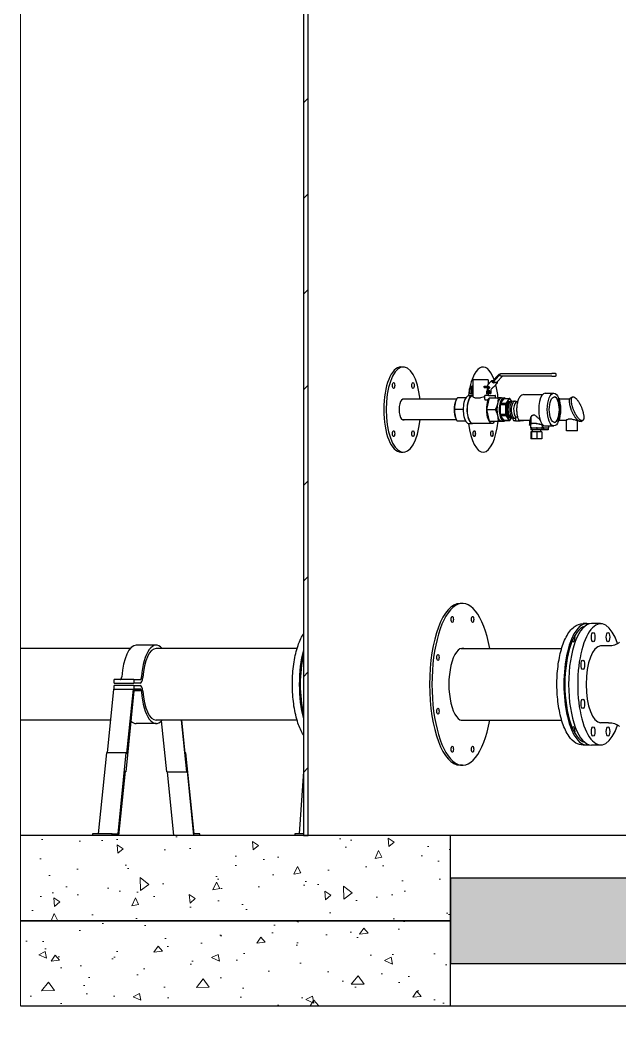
# Model space of a CAD drawing. Header units: millimetres. Extents: x 0 to 157650, y 0 to 89100.
# Drawn here: x 97461 to 101679, y 8007 to 15171 of the extents above; entities that cross this region are included whole.
import ezdxf

# ---------------------------------------------------------------- set-up
doc = ezdxf.new("R2010")
doc.units = ezdxf.units.MM
doc.header["$LTSCALE"] = 150
for name, color, linetype, lineweight in [('Hatch', 7, 'Continuous', 18), ('Visible', 7, 'Continuous', 25), ('Visible Narrow', 7, 'Continuous', 18)]:
    doc.layers.add(name, color=color, linetype=linetype, lineweight=lineweight)
pattern_1 = [(95, (0, 0), (445.3736, 373.7128), [60.562, -666.1805]), (40, (0, 0), (-508.7133, 350.264), [48.4495, -532.9444]), (145.45144, (37.1, 31.14), (-63.3398, 723.977), [51.4697, -566.1663]), (91.1842, (-114.2, 114.2), (703.885, 514.8677), [90.843, -999.271]), (141.6356, (-55.5, 157.1), (-22.529, 1089.881), [77.2045, -849.25]), (36.1842, (-114.2, 114.2), (-22.529, 1089.881), [72.674, -799.4166]), (66, (-28.55, 142.75), (570.712, 110.9352), [60.562, -666.1805]), (11, (-28.55, 142.75), (-275.1193, 552.977), [48.4495, -532.9444]), (116.45144, (19, 152), (295.5927, 663.9122), [51.4697, -566.1663]), (82.5, (0, 0), (-183.13357, 197.0197), [0, -526.4845, 0, -541.0193, 0, -534.9631]), (52.5, (0, 0), (-74.9941, 375.41044), [0, -308.4618, 0, -514.3721, 0, -203.8916]), (12.5, (-127.33, -127.33), (317.68184, 291.92495), [0, -201.8729, 0, -629.8434, 0, -835.7537]), (2.5, (-184.43, -184.43), (275.831, 390.1474), [0, -262.4347, 0, -418.2806, 0, -593.5063])]

msp = doc.modelspace()

# ---------------------------------------------------------------- hatches: boundary and pattern name
at = {"layer": 'Hatch'}
h = msp.add_hatch(dxfattribs=at)
h.set_pattern_fill('ANSI31', color=256, scale=3810, style=0)
h.set_pattern_definition([(45, (0, 0), (-336.7596, 336.7596), [])])
h.paths.add_polyline_path([(99486.5, 9430), (99486.5, 21130), (99486.5, 21430), (99486.5, 22335.9), (99453.1, 22335.9), (99453.1, 9430)])
h = msp.add_hatch(dxfattribs=at)
h.set_pattern_fill('AR-CONC', color=256, scale=80.749152, angle=45, style=0)
h.set_pattern_definition(pattern_1)
h.paths.add_polyline_path([(97461, 8830), (97461, 9430), (99453.1, 9430), (99486.5, 9430), (100487.7, 9430), (100487.7, 9130), (100487.7, 8830)])
h = msp.add_hatch(dxfattribs=at)
h.set_pattern_fill('AR-CONC', color=256, scale=80.749152, angle=45, style=0)
h.set_pattern_definition(pattern_1)
h.paths.add_polyline_path([(115730.4, 9130), (115730.4, 9280), (115430.4, 9280), (115430.4, 5830), (110030.4, 5830), (110030.4, 9280), (109730.4, 9280), (109730.4, 9130), (100487.7, 9130), (100487.7, 8830), (100487.7, 8530), (109730.4, 8530), (109730.4, 5530), (115730.4, 5530), (115730.4, 8530), (124973, 8530), (124973, 8830), (124973, 9130)])
h = msp.add_hatch(dxfattribs=at)
h.set_pattern_fill('AR-CONC', color=256, scale=80.749152, angle=135.00021, style=0)
h.set_pattern_definition([(185.0002, (0, 0), (-373.7144, 445.3722), [60.562, -666.1805]), (130.0002, (0, 0), (-350.2622, -508.7146), [48.4495, -532.9444]), (235.45165, (-31.14, 37.1), (-723.9767, -63.3424), [51.4697, -566.1663]), (181.1844, (-114.2, -114.2), (-514.8703, 703.883), [90.843, -999.271]), (231.6358, (-157.1, -55.5), (-1089.8807, -22.533), [77.2045, -849.25]), (126.1844, (-114.2, -114.2), (-1089.881, -22.533), [72.674, -799.4166]), (156.0002, (-142.75, -28.55), (-110.9373, 570.7116), [60.562, -666.1805]), (101.0002, (-142.75, -28.55), (-552.976, -275.1213), [48.4495, -532.9444]), (206.45166, (-152, 19), (-663.9133, 295.5903), [51.4697, -566.1663]), (172.5002, (0, 0), (-197.01904, -183.1343), [0, -526.4845, 0, -541.0193, 0, -534.9631]), (142.5002, (0, 0), (-375.4102, -74.9955), [0, -308.4618, 0, -514.3721, 0, -203.8916]), (102.5002, (127.33, -127.33), (-291.9261, 317.68076), [0, -201.8729, 0, -629.8434, 0, -835.7537]), (92.5002, (184.43, -184.43), (-390.1485, 275.8296), [0, -262.4347, 0, -418.2806, 0, -593.5063])])
h.paths.add_polyline_path([(97461, 8230), (97461, 8830), (100487.7, 8830), (100487.7, 8530), (100487.7, 8230)])

# ---------------------------------------------------------------- linework, layer by layer
at = {"layer": 'Visible', "color": 9, "true_color": 0xc0c0c0}
for p, q in [((99453.1, 22335.9), (99453.1, 9430)), ((99486.5, 9430), (99486.5, 22335.9)), ((100140, 12730), (100156.4, 12730)), ((100840.8, 12683.2), (101201.7, 12683.2)), ((101228.4, 12683.2), (101201.7, 12683.2)), ((100753.2, 12640), (100645.2, 12640)), ((100645.2, 12640), (100645.2, 12523.5)), ((100749.2, 12601.5), (100778.3, 12633.3)), ((100753.2, 12640), (100753.2, 12605.8)), ((100787.1, 12633.4), (100778.7, 12633.4)), ((100787.6, 12621.7), (100779.8, 12630.2)), ((100783.2, 12629.2), (100823.7, 12673.4)), ((100783.2, 12629.2), (100789, 12622.8)), ((100789, 12622.8), (100829.5, 12667.1)), ((100789, 12622.8), (100815.7, 12622.8)), ((100791.5, 12586.9), (100820.6, 12618.7)), ((100820.2, 12618.6), (100792.3, 12618.6)), ((100815.7, 12622.8), (100854.5, 12665.2)), ((100819.1, 12621.7), (100817, 12624.1)), ((100835.4, 12678.7), (100839, 12678.7)), ((100835.4, 12669.7), (100839, 12669.7)), ((100839, 12669.7), (100839, 12678.7)), ((101201.7, 12665.2), (100840.8, 12665.2)), ((101201.7, 12665.2), (101228.4, 12665.2)), ((101232.9, 12669.7), (101232.9, 12678.7)), ((100623, 12540.7), (100623, 12576.7)), ((100631.3, 12540.7), (100623, 12540.7)), ((100631.3, 12576.7), (100631.3, 12540.7)), ((100631.3, 12540.7), (100641, 12540.7)), ((100645.2, 12594.7), (100639.5, 12594.7)), ((100639.5, 12585.7), (100639.5, 12594.7)), ((100645.2, 12585.7), (100639.5, 12585.7)), ((100641, 12540.7), (100641, 12576.7)), ((100725, 12585.7), (100725, 12594.7)), ((100725, 12594.7), (100748.3, 12594.7)), ((100725, 12585.7), (100748.3, 12585.7)), ((100744.4, 12558.7), (100742.5, 12558.7)), ((100742.5, 12558.7), (100742.5, 12540.4)), ((100742.5, 12540.4), (100760, 12544.7)), ((100744.4, 12562.7), (100744.4, 12543.9)), ((100749.9, 12543.9), (100744.4, 12543.9)), ((100748.3, 12585.7), (100757.6, 12585.7)), ((100749.9, 12562.7), (100749.9, 12543.9)), ((100749.9, 12543.9), (100755.4, 12543.9)), ((100760.1, 12588.4), (100750, 12577.5)), ((100750.7, 12598.4), (100758.5, 12589.9)), ((100752.2, 12540.4), (100769.7, 12544.7)), ((100753.2, 12585.7), (100753.2, 12581)), ((100753.2, 12540.6), (100753.2, 12529)), ((100766.3, 12586.7), (100753.9, 12573.3)), ((100755.4, 12562.7), (100755.4, 12543.9)), ((100766.3, 12562.7), (100755.4, 12562.7)), ((100760, 12558.7), (100755.4, 12558.7)), ((100760, 12558.7), (100769.7, 12558.7)), ((100760, 12544.7), (100760, 12558.7)), ((100760, 12544.7), (100769.7, 12544.7)), ((100760.8, 12562.7), (100760.8, 12558.7)), ((100766.3, 12586.7), (100763.2, 12586.7)), ((100766.3, 12558.7), (100766.3, 12562.7)), ((100766.6, 12543.9), (100771.8, 12543.9)), ((100769.7, 12544.7), (100769.7, 12558.7)), ((100771.8, 12562.7), (100771.8, 12543.9)), ((100788.1, 12586.7), (100775.8, 12573.3)), ((100791.1, 12586.7), (100788.1, 12586.7)), ((101156, 12545.4), (101216.3, 12545.4)), ((100532.1, 12502.5), (100151.4, 12502.5)), ((100524.1, 12483), (100524.4, 12483.8)), ((100596.2, 12512.5), (100537.2, 12512.5)), ((100618.3, 12529), (100644.4, 12529)), ((100644.4, 12526), (100645.2, 12526)), ((100757.1, 12529), (100731.2, 12529)), ((100731.2, 12502.9), (100731.2, 12529)), ((100760.9, 12512.5), (100741.6, 12430)), ((100757.1, 12529), (100803.2, 12529)), ((100760.9, 12512.5), (100822.7, 12512.5)), ((100804.4, 12529), (100803.2, 12529)), ((100804.4, 12512.5), (100804.4, 12529)), ((100863.4, 12507.1), (100839.1, 12472.4)), ((100877.5, 12472.4), (100839.1, 12472.4)), ((100848.7, 12512.5), (100865.2, 12512.5)), ((100863.4, 12507.1), (100901.8, 12507.1)), ((100865.2, 12507.3), (100903.6, 12507.3)), ((100901.8, 12507.1), (100877.5, 12472.4)), ((100903.6, 12487), (100913, 12487)), ((100920.4, 12485.8), (100905.4, 12507.1)), ((100914.6, 12484), (100918.8, 12484)), ((100929.7, 12490.4), (100941, 12490.4)), ((100957, 12484.8), (100945, 12489.6)), ((100955.2, 12484.8), (100961, 12484.8)), ((101004.5, 12535.1), (101137.9, 12536.3)), ((101258.4, 12505.8), (101328.7, 12505.8)), ((101335.2, 12513.4), (101348.2, 12518.9)), ((100578.2, 12430), (100517.9, 12430)), ((100741.6, 12430), (100760.9, 12347.5)), ((100741.6, 12430), (100803.5, 12430)), ((100837.3, 12464.8), (100875.7, 12464.8)), ((100837.3, 12464.8), (100837.3, 12395.3)), ((100875.7, 12395.3), (100837.3, 12395.3)), ((100875.7, 12464.8), (100875.7, 12395.3)), ((100532.1, 12357.6), (100151.4, 12357.6)), ((100524.1, 12377), (100524.4, 12376.2)), ((100596.2, 12347.5), (100537.2, 12347.5)), ((100618.3, 12331), (100644.4, 12331)), ((100644.4, 12334), (100780.2, 12334)), ((100760.9, 12347.5), (100822.7, 12347.5)), ((100839.1, 12387.6), (100877.5, 12387.6)), ((100839.1, 12387.6), (100863.4, 12352.9)), ((100848.7, 12347.5), (100865.2, 12347.5)), ((100901.8, 12352.9), (100863.4, 12352.9)), ((100865.2, 12352.8), (100903.6, 12352.8)), ((100877.5, 12387.6), (100901.8, 12352.9)), ((100903.6, 12373), (100913, 12373)), ((100905.4, 12352.9), (100920.4, 12374.2)), ((100914.6, 12376), (100918.8, 12376)), ((100928.2, 12369.8), (100928.2, 12361.6)), ((100928.2, 12369.8), (100939.5, 12369.8)), ((100946.6, 12351.1), (100937.8, 12351.1)), ((100946.6, 12373.8), (100946.6, 12351.1)), ((100946.6, 12351.1), (100979.9, 12351.1)), ((100968.3, 12355), (100974.9, 12355)), ((100979.9, 12355), (100979.9, 12351.1)), ((100994.7, 12351.1), (100979.9, 12351.1)), ((100994.7, 12355), (100994.7, 12351.1)), ((101003.2, 12351.1), (100994.7, 12351.1)), ((101003.2, 12355), (101003.2, 12351.1)), ((101044.2, 12355), (101044.2, 12321.5)), ((101052.2, 12326.6), (101052.2, 12302.5)), ((101055.3, 12374.6), (101055.3, 12331.4)), ((101258.4, 12354.3), (101305.3, 12354.3)), ((101305.3, 12281.5), (101305.3, 12355.6)), ((101379.2, 12354.3), (101384.5, 12354.3)), ((101381.8, 12281.5), (101381.8, 12354.3)), ((101405, 12346.7), (101418, 12352.2)), ((101052.2, 12302.5), (101058.8, 12302.5)), ((101054.6, 12302.5), (101054.6, 12287.5)), ((101059.1, 12287.5), (101054.6, 12287.5)), ((101059.1, 12272.5), (101054.6, 12272.5)), ((101054.6, 12272.5), (101054.6, 12224.5)), ((101059.1, 12302.5), (101058.8, 12302.5)), ((101061.1, 12302.5), (101059.1, 12302.5)), ((101059.1, 12302.5), (101059.1, 12287.5)), ((101097.1, 12287.5), (101059.1, 12287.5)), ((101097.1, 12272.5), (101059.1, 12272.5)), ((101059.1, 12272.5), (101059.1, 12224.5)), ((101061.1, 12302.5), (101095.1, 12302.5)), ((101062.7, 12287.5), (101062.7, 12272.5)), ((101097.1, 12302.5), (101095.1, 12302.5)), ((101098.9, 12302.5), (101097.1, 12302.5)), ((101097.1, 12302.5), (101097.1, 12287.5)), ((101130.7, 12287.5), (101097.1, 12287.5)), ((101130.7, 12272.5), (101097.1, 12272.5)), ((101097.1, 12272.5), (101097.1, 12224.5)), ((101098.9, 12302.5), (101128.9, 12302.5)), ((101122.7, 12287.5), (101122.7, 12272.5)), ((101130.7, 12302.5), (101128.9, 12302.5)), ((101130.7, 12302.5), (101130.7, 12287.5)), ((101130.7, 12302.5), (101133.2, 12302.5)), ((101143.2, 12287.5), (101130.7, 12287.5)), ((101130.7, 12272.5), (101130.7, 12224.5)), ((101133.2, 12320.3), (101133.2, 12302.5)), ((101133.2, 12314.5), (101150.3, 12314.5)), ((101133.2, 12302.5), (101141.2, 12302.5)), ((101143.2, 12302.5), (101141.2, 12302.5)), ((101145, 12302.5), (101143.2, 12302.5)), ((101143.2, 12302.5), (101143.2, 12287.5)), ((101176.8, 12287.5), (101143.2, 12287.5)), ((101145, 12302.5), (101175, 12302.5)), ((101150.3, 12315.5), (101150.3, 12314.5)), ((101156, 12314.6), (101216.3, 12314.6)), ((101176.8, 12302.5), (101175, 12302.5)), ((101176.8, 12302.5), (101176.8, 12287.5)), ((101176.8, 12302.5), (101179.3, 12302.5)), ((101179.3, 12314.6), (101179.3, 12302.5)), ((101381.8, 12281.5), (101305.3, 12281.5)), ((101059.1, 12224.5), (101054.6, 12224.5)), ((101097.1, 12224.5), (101059.1, 12224.5)), ((101130.7, 12224.5), (101097.1, 12224.5)), ((100140, 12130), (100156.4, 12130)), ((100572.8, 11065), (100556.1, 11065)), ((101447.9, 10922.5), (101421.6, 10922.5)), ((101545.2, 10922.5), (101481.3, 10922.5)), ((98234.7, 10747.5), (97461, 10747.5)), ((98416.1, 10771.5), (98277.2, 10771.5)), ((99408.8, 10747.5), (98416.1, 10747.5)), ((100564.4, 10747.5), (101271, 10747.5)), ((101600.8, 10765), (101545.2, 10765)), ((98117.6, 10462), (98072.2, 10012.7)), ((98117.6, 10462), (98256.5, 10462)), ((98259.6, 10528), (98120.7, 10528)), ((98120.7, 10504), (98120.7, 10528)), ((98120.7, 10504), (98259.6, 10504)), ((98120.7, 10462), (98120.7, 10486)), ((98259.6, 10486), (98120.7, 10486)), ((98210.8, 10009.6), (98256.5, 10462)), ((98256.5, 10462), (98301.8, 10462)), ((98259.6, 10528), (98259.6, 10504)), ((98259.6, 10528), (98304.8, 10528)), ((98304.8, 10504), (98259.6, 10504)), ((98259.6, 10486), (98259.6, 10462)), ((98259.6, 10486), (98304.8, 10486)), ((98304.8, 10462), (98259.6, 10462)), ((98301.8, 10462), (98301.8, 10450)), ((98260, 10450), (98202.3, 9879.4)), ((98301.8, 10450), (98260, 10450)), ((98095.4, 10242.6), (97461, 10242.6)), ((98416.1, 10218.6), (98277.2, 10218.6)), ((99408.8, 10242.6), (98416.1, 10242.6)), ((98491, 9879.4), (98454.7, 10238.2)), ((98593.2, 10242.6), (98629.9, 9879.4)), ((98621.4, 10009.6), (98597.9, 10242.6)), ((100564.4, 10242.6), (101271, 10242.6)), ((101600.8, 10225), (101545.2, 10225)), ((101447.9, 10067.5), (101421.6, 10067.5)), ((101545.2, 10067.5), (101481.3, 10067.5)), ((98067.5, 10012.7), (98009.8, 9442)), ((98206.4, 10012.7), (98067.5, 10012.7)), ((98148.7, 9442), (98206.4, 10012.7)), ((98206.4, 10012.7), (98210.8, 10009.6)), ((98625.8, 10012.7), (98621.1, 10012.7)), ((98625.8, 10012.7), (98621.4, 10009.6)), ((98683.5, 9442), (98625.8, 10012.7)), ((100572.8, 9925), (100556.1, 9925)), ((98197.9, 9882.5), (98152.2, 9430)), ((98197.6, 9879.4), (98202.3, 9879.4)), ((98202.3, 9879.4), (98197.9, 9882.5)), ((98491, 9879.4), (98629.9, 9879.4)), ((98541.1, 9430), (98495.7, 9879.4)), ((98629.9, 9879.4), (98634.3, 9882.5)), ((98634.3, 9882.5), (98680, 9430)), ((99453.1, 9882), (99422.4, 9442)), ((100487.7, 9430), (97461, 9430)), ((98106.9, 9442), (97968, 9442)), ((97968, 9442), (97968, 9430)), ((98106.9, 9442), (98148.7, 9442)), ((98106.9, 9430), (98106.9, 9442)), ((98725.3, 9442), (98683.5, 9442)), ((98725.3, 9430), (98725.3, 9442)), ((99453.1, 9442), (99393.6, 9442)), ((99393.6, 9442), (99393.6, 9430)), ((99453.1, 9430), (99486.5, 9430)), ((100487.7, 8830), (100487.7, 9430)), ((104105.4, 9430), (100487.7, 9430)), ((109730.4, 9130), (100487.7, 9130)), ((100487.7, 9130), (100487.7, 8530)), ((97461, 8830), (100487.7, 8830)), ((100487.7, 8830), (97461, 8830)), ((100487.7, 8230), (100487.7, 8830)), ((100487.7, 8530), (109730.4, 8530)), ((97461, 8230), (100487.7, 8230)), ((100487.7, 8230), (102144, 8230))]:
    msp.add_line(p, q, dxfattribs=at)
for centre, start, end in [((101228.4, 12678.7), 0, 90), ((101228.4, 12669.7), 270, 0)]:
    msp.add_arc(centre, 4.5, start, end, dxfattribs=at)
for centre, major_axis, ratio, start_param, end_param in [((100140, 12430), (0, -300), 0.404599, 3.141593, 6.283185), ((100156.4, 12430), (0, 300), 0.404599, 4.9563, 10.751663), ((100718.2, 12430), (0, 300), 0.365978, 5.500584, 7.519233), ((100840.8, 12678.7), (0, 4.5), 0.404599, 0, 1.570796), ((100781.6, 12630.2), (-3.32, 3.04), 0.286095, 5.979986, 7.550782), ((100789.4, 12621.7), (3.32, -3.04), 0.286095, 4.40919, 5.979986), ((100817.3, 12621.7), (3.32, -3.04), 0.286095, 5.979986, 7.550782), ((100835.4, 12660.7), (0, 18), 0.914494, 0, 0.785398), ((100835.4, 12660.7), (0, 9), 0.914494, 0, 0.785398), ((100840.8, 12669.7), (0, -4.5), 0.404599, 4.712389, 6.283185), ((100071.3, 12599.7), (0, 21), 0.404599, 4.461439, 4.963339), ((100208.6, 12599.7), (0, 21), 0.404599, 4.461439, 4.963339), ((100639.5, 12576.7), (0, 18), 0.914494, 0, 1.570796), ((100639.5, 12576.7), (0, 9), 0.914494, 0, 1.570796), ((100649.2, 12576.7), (0, 9), 0.914494, 0.505499, 1.570796), ((100699.2, 12528.5), (54, 11.2), 0.087404, 0.174299, 0.622485), ((100763.6, 12562.7), (0, -21), 0.914494, 3.926991, 4.712389), ((100748.3, 12603.7), (0, -9), 0.914494, 0, 0.575292), ((100748.3, 12603.7), (0, -18), 0.914494, 0, 0.681075), ((100752.6, 12598.4), (-3.32, 3.04), 0.286095, 0, 1.267597), ((100763.6, 12562.7), (0, -15), 0.914494, 3.926991, 4.712389), ((100760.3, 12589.9), (3.32, -3.04), 0.286095, 4.40919, 5.979986), ((100785.5, 12562.7), (0, -15), 0.914494, 3.926991, 4.712389), ((100780.3, 12599.7), (0, -21), 0.365978, 0.062129, 0.699223), ((100788.2, 12589.9), (3.32, -3.04), 0.286095, 5.979986, 6.283185), ((100718.2, 12430), (0, 300), 0.365978, 4.990979, 5.332673), ((101156, 12430), (0, 115.4), 0.404599, 0, 3.141593), ((100156.4, 12430), (0, -73.5), 0.404599, 2.97236, 6.452418), ((100549.7, 12430), (0, -82.5), 0.404599, 4.18879, 5.235988), ((100549.7, 12430), (0, -82.5), 0.404599, 4.014672, 4.18879), ((100618.3, 12430), (0, 99), 0.404599, 0, 3.141593), ((100644.4, 12430), (0, 99), 0.404599, 6.261473, 9.671587), ((100644.4, 12430), (0, 96), 0.404599, 0, 3.141593), ((100780.2, 12430), (0, -96), 0.404599, 3.777304, 6.819935), ((100848.7, 12430), (0, -82.5), 0.404599, 4.18879, 5.235988), ((100848.7, 12430), (0, 82.5), 0.404599, 0, 3.141593), ((100848.7, 12430), (0, 82.5), 0.404599, 0, 1.047198), ((100865.2, 12430), (0, 82.5), 0.404599, 5.924513, 9.78345), ((100865.2, 12430), (0, -77.3), 0.404599, 4.131567, 4.246013), ((100865.2, 12430), (0, 77.3), 0.404599, 0, 0.057223), ((100903.6, 12430), (0, -77.3), 0.404599, 4.131567, 4.246013), ((100903.6, 12430), (0, 57), 0.404599, 0, 3.141593), ((100913, 12430), (0, 57), 0.404599, 6.001545, 9.706419), ((100914.6, 12430), (0, 54), 0.404599, 0, 3.141593), ((100903.6, 12430), (0, 77.3), 0.404599, 6.225962, 6.340409), ((100929.7, 12430), (0, 60.4), 0.404599, 0, 3.079441), ((100941, 12430), (0, 60.4), 0.404599, 6.12145, 9.362626), ((100955.2, 12430), (0, 54.8), 0.404599, 0, 2.844173), ((101218.7, 12430), (0, -90), 0.404599, 0.032885, 3.108707), ((101258.4, 12430), (0, 75.8), 0.365978, 0, 0.227049), ((100865.2, 12430), (0, -77.3), 0.404599, 5.178765, 5.293211), ((100903.6, 12430), (0, -77.3), 0.404599, 5.178765, 5.293211), ((100549.7, 12430), (0, -82.5), 0.404599, 5.235988, 5.410106), ((100718.2, 12430), (0, -300), 0.365978, 5.047137, 7.575392), ((100848.7, 12430), (0, -82.5), 0.404599, 5.235988, 6.283185), ((100865.2, 12430), (0, -77.3), 0.404599, 6.225962, 6.283185), ((100903.6, 12430), (0, -77.3), 0.404599, 6.225962, 6.340409), ((100937.8, 12361.6), (0, -10.5), 0.914494, 4.712389, 6.283185), ((101258.4, 12430), (0, -75.8), 0.365978, 6.056136, 6.283185), ((100071.3, 12260.3), (0, 21), 0.404599, 4.461439, 4.963339), ((100208.6, 12260.3), (0, 21), 0.404599, 4.461439, 4.963339), ((101156.6, 12617.5), (2.9, 300), 0.404568, 2.954291, 3.059373), ((100572.8, 10495), (0, 570), 0.377274, 5.171214, 10.53675), ((100556.1, 10495), (0, -570), 0.377274, 3.141593, 6.283185), ((101447.9, 10495), (0, -427.5), 0.377274, 3.038051, 6.386727), ((101447.9, 10495), (0, -409.5), 0.377274, 3.242027, 6.182751), ((101481.3, 10495), (0, -427.5), 0.377274, 3.141593, 6.283185), ((101545.2, 10495), (0, -427.5), 0.377274, 2.30495, 7.119828), ((101352.9, 10827.6), (0, -32.3), 0.377274, 5.640311, 8.222507), ((98277.2, 10495), (0, 276.4), 0.377274, 0, 1.379924), ((98416.1, 10495), (0, 276.4), 0.377274, 5.863421, 7.663109), ((98416.1, 10495), (0, 252.4), 0.377274, 0, 1.379924), ((100572.8, 10495), (0, -253.5), 0.377274, 3.050545, 6.374233), ((100564.4, 10495), (0, 252.5), 0.377274, 0, 0.00387), ((100556.1, 10495), (0, 253.5), 0.377274, 6.192137, 6.195925), ((101545.2, 10495), (0, -270), 0.377274, 3.141593, 6.283185), ((99585.8, 10495), (0, 427.5), 0.377274, 0.966439, 2.175154), ((99585.8, 10495), (0, 409.5), 0.377274, 1.033387, 2.108206), ((98165.9, 10552), (0, -24), 0.377274, 0, 1.379924), ((98304.8, 10552), (0, -24), 0.377274, 0, 1.379924), ((98304.8, 10552), (0, -48), 0.377274, 0, 1.379924), ((98304.8, 10438), (0, 48), 0.377274, 4.903261, 6.283185), ((98304.8, 10438), (0, 24), 0.377274, 4.903261, 6.283185), ((98416.1, 10495), (0, -276.4), 0.377274, 4.903261, 6.70295), ((98416.1, 10495), (0, -252.4), 0.377274, 4.903261, 6.283185), ((98277.2, 10495), (0, -276.4), 0.377274, 5.903975, 6.283185), ((100564.4, 10495), (0, -252.5), 0.377274, 6.279315, 6.283185), ((100556.1, 10495), (0, -253.5), 0.377274, 0.087261, 0.091048), ((101352.9, 10162.4), (0, 32.3), 0.377274, 4.343863, 6.92606)]:
    msp.add_ellipse(centre, major_axis=major_axis, ratio=ratio, start_param=start_param, end_param=end_param, dxfattribs=at)
for centre, major_axis, ratio in [((100087.8, 12599.7), (0, 21), 0.404599), ((100225.1, 12599.7), (0, -21), 0.404599), ((101216.3, 12430), (0, -115.4), 0.404599), ((101220.3, 12430), (0, -90), 0.404599), ((100087.8, 12260.3), (0, 21), 0.404599), ((100225.1, 12260.3), (0, -21), 0.404599), ((100656.1, 12260.3), (0, -21), 0.365978), ((100780.3, 12260.3), (0, -21), 0.365978), ((100501.3, 10952.3), (0, -21), 0.377274), ((100644.2, 10952.3), (0, -21), 0.377274), ((101493.2, 10827.6), (0, -33), 0.377274), ((101597.2, 10827.6), (0, -33), 0.377274), ((100400.2, 10684.4), (0, -21), 0.377274), ((101419.7, 10632.8), (0, -33), 0.377274), ((101419.7, 10357.3), (0, 33), 0.377274), ((100400.2, 10305.6), (0, 21), 0.377274), ((101493.2, 10162.4), (0, 33), 0.377274), ((101597.2, 10162.4), (0, 33), 0.377274), ((100501.3, 10037.7), (0, 21), 0.377274), ((100644.2, 10037.7), (0, 21), 0.377274)]:
    msp.add_ellipse(centre, major_axis=major_axis, ratio=ratio, dxfattribs=at)
for points, weights in [([(100517.9, 12430), (100516.3, 12452.1), (100520.8, 12471.3)], [1.68820457608, 1.81878765449, 1.81878765449]), ([(100520.8, 12471.3), (100525.3, 12490.4), (100537.2, 12512.5)], [1.81878765449, 1.81878765449, 1.68820457608]), ([(100819.8, 12471.3), (100815.4, 12452.1), (100803.5, 12430)], [1.81878765449, 1.81878765449, 1.68820457608]), ([(100822.7, 12512.5), (100824.3, 12490.4), (100819.8, 12471.3)], [1.68820457608, 1.81878765449, 1.81878765449]), ([(100848.7, 12512.5), (100839.8, 12512.5), (100822.7, 12512.5)], [1.81878765449, 1.81878765449, 1.68820457608]), ([(100520.8, 12388.8), (100516.3, 12407.9), (100517.9, 12430)], [1.81878765449, 1.81878765449, 1.68820457608]), ([(100803.5, 12430), (100815.4, 12407.9), (100819.8, 12388.8)], [1.68820457608, 1.81878765449, 1.81878765449]), ([(100537.2, 12347.5), (100525.3, 12369.6), (100520.8, 12388.8)], [1.68820457608, 1.81878765449, 1.81878765449]), ([(100819.8, 12388.8), (100824.3, 12369.6), (100822.7, 12347.5)], [1.81878765449, 1.81878765449, 1.68820457608]), ([(100822.7, 12347.5), (100839.8, 12347.5), (100848.7, 12347.5)], [1.68820457608, 1.81878765449, 1.81878765449]), ([(100939.5, 12369.8), (100943.1, 12371.2), (100946.6, 12372.6)], [1, 1.00030774518, 1.00004851552]), ([(100974.9, 12355), (101011.2, 12355), (101048, 12355)], [1, 1.00002295101, 1.00002345553]), ([(101119.9, 12355), (101120.2, 12355), (101120.5, 12355)], [1.00000331998, 1.00000312325, 1.0000029246])]:
    msp.add_rational_spline(points, weights, degree=2, dxfattribs=at)
for points, knots in [([(100731.2, 12522.2), (100727.2, 12520.9), (100722.8, 12519.5), (100712.7, 12516.1), (100706.8, 12514.3), (100696.8, 12511.7), (100692.8, 12510.9), (100687.1, 12510), (100685.5, 12509.8), (100683, 12509.6), (100682, 12509.5), (100680.4, 12509.5), (100679.6, 12509.4), (100678.4, 12509.4), (100677.9, 12509.4), (100677.4, 12509.4), (100674.2, 12509.4), (100671.1, 12509.6), (100665.2, 12510.6), (100662.4, 12511.3), (100657.5, 12512.9), (100655.3, 12513.9), (100651.6, 12516), (100650.1, 12517.1), (100647.7, 12519.1), (100646.7, 12520.2), (100645.5, 12522), (100645.2, 12522.8), (100645.2, 12523.5)], [-18.660256, -18.660256, -18.660256, -18.660256, -18.144076, -18.144076, -17.524844, -17.524844, -17.112859, -17.112859, -16.943039, -16.943039, -16.84792, -16.84792, -16.767719, -16.767719, -16.712281, -16.712281, -16.712281, -16.363285, -16.363285, -16.014288, -16.014288, -15.665292, -15.665292, -15.316295, -15.316295, -14.968947, -14.968947, -14.655353, -14.655353, -14.655353, -14.655353]), ([(100757.1, 12507.3), (100756.4, 12505.9), (100755.2, 12504.4), (100752.4, 12501.4), (100750.7, 12499.9), (100747.5, 12497.8), (100745.9, 12496.9), (100743.4, 12495.9), (100742.6, 12495.6), (100740.9, 12495.3), (100740.1, 12495.2), (100739.3, 12495.2), (100738.5, 12495.2), (100737.7, 12495.3), (100736.3, 12495.6), (100735.7, 12495.9), (100733.9, 12496.9), (100733, 12497.8), (100731.7, 12499.9), (100731.3, 12501.4), (100731.2, 12502.9), (100731.2, 12502.9), (100731.2, 12502.9)], [-0.795076, -0.795076, -0.795076, -0.795076, -0.56861, -0.56861, -0.342144, -0.342144, -0.171072, -0.171072, -0.085536, -0.085536, 0, 0, 0, 0.085536, 0.085536, 0.171072, 0.171072, 0.342144, 0.342144, 0.56861, 0.56861, 0.56908, 0.56908, 0.56908, 0.56908]), ([(101004.5, 12535.1), (100999.8, 12535), (100995.1, 12533.7), (100986.1, 12529.1), (100981.9, 12525.4), (100973.2, 12515), (100969.1, 12507.6), (100962.3, 12490.3), (100959.6, 12480.3), (100955.8, 12459.4), (100954.7, 12448.5), (100954, 12426.7), (100954.4, 12415.8), (100956.7, 12394.6), (100958.5, 12384.4), (100963.1, 12367.8), (100965.5, 12361.1), (100968.3, 12355)], [3.145454, 3.145454, 3.145454, 3.145454, 3.346622, 3.346622, 3.591657, 3.591657, 3.937109, 3.937109, 4.293758, 4.293758, 4.634792, 4.634792, 4.970693, 4.970693, 5.308335, 5.308335, 5.570766, 5.570766, 5.570766, 5.570766]), ([(101405, 12346.7), (101405, 12346.7), (101404.4, 12346.4), (101402.5, 12345.8), (101399.8, 12345.8), (101396, 12346.8), (101392.8, 12348.2), (101388.6, 12350.9), (101385, 12353.8), (101380.4, 12358.1), (101376.6, 12362.2), (101371.9, 12368.1), (101368, 12373.3), (101363.3, 12380.4), (101359.5, 12386.5), (101355, 12394.6), (101351.5, 12401.4), (101347.3, 12410.1), (101344.1, 12417.3), (101340.4, 12426.4), (101337.7, 12433.7), (101334.7, 12442.7), (101332.6, 12449.9), (101330.3, 12458.7), (101328.9, 12465.4), (101327.5, 12473.5), (101326.7, 12479.6), (101326.2, 12486.7), (101326.2, 12491.9), (101326.7, 12497.8), (101327.4, 12501.9), (101328.8, 12506.3), (101330.3, 12509.1), (101332.5, 12511.8), (101334.1, 12512.9), (101335.2, 12513.4)], [3.007797, 3.007797, 3.007797, 3.007797, 3.010693, 3.076143, 3.207043, 3.272492, 3.403392, 3.468842, 3.599742, 3.665191, 3.796091, 3.861541, 3.992441, 4.057891, 4.18879, 4.25424, 4.38514, 4.45059, 4.581489, 4.646939, 4.777839, 4.843289, 4.974188, 5.039638, 5.170538, 5.235988, 5.366887, 5.432337, 5.563237, 5.628687, 5.759587, 5.825036, 5.955936, 6.021386, 6.149362, 6.149362, 6.149362, 6.149362]), ([(101352.1, 12519.7), (101350.7, 12519.7), (101348.2, 12519.2), (101345.5, 12517.3), (101343.2, 12514.6), (101341.8, 12511.8), (101340.4, 12507.4), (101339.7, 12503.3), (101339.2, 12497.5), (101339.2, 12492.2), (101339.7, 12485.1), (101340.5, 12479), (101341.9, 12470.9), (101343.3, 12464.2), (101345.6, 12455.4), (101347.7, 12448.3), (101350.7, 12439.2), (101353.4, 12431.9), (101357.1, 12422.8), (101360.2, 12415.6), (101364.4, 12406.9), (101368, 12400.1), (101372.5, 12392.1), (101376.3, 12386), (101381, 12378.8), (101384.8, 12373.6), (101389.6, 12367.8), (101393.4, 12363.7), (101398, 12359.3), (101401.6, 12356.4), (101405.8, 12353.7), (101409, 12352.3), (101412.8, 12351.4), (101415.5, 12351.4), (101418.5, 12352.3), (101420.7, 12353.7), (101423, 12356.4), (101424.4, 12359.3), (101425.8, 12363.7), (101426.5, 12367.8), (101427, 12373.6), (101427, 12378.8), (101426.5, 12386), (101425.7, 12392.1), (101424.3, 12400.1), (101422.9, 12406.9), (101420.6, 12415.6), (101418.5, 12422.8), (101415.5, 12431.9), (101412.8, 12439.2), (101409.1, 12448.3), (101406, 12455.4), (101401.8, 12464.2), (101398.2, 12470.9), (101393.7, 12479), (101389.9, 12485.1), (101385.2, 12492.2), (101381.4, 12497.5), (101376.6, 12503.3), (101372.8, 12507.4), (101368.2, 12511.8), (101364.6, 12514.6), (101360.4, 12517.3), (101356.4, 12519.2), (101353.5, 12519.7), (101352.1, 12519.7)], [-6.283185, -6.283185, -6.283185, -6.283185, -6.152286, -6.021386, -5.955936, -5.825036, -5.759587, -5.628687, -5.563237, -5.432337, -5.366887, -5.235988, -5.170538, -5.039638, -4.974188, -4.843289, -4.777839, -4.646939, -4.581489, -4.45059, -4.38514, -4.25424, -4.18879, -4.057891, -3.992441, -3.861541, -3.796091, -3.665191, -3.599742, -3.468842, -3.403392, -3.272492, -3.207043, -3.076143, -3.010693, -2.879793, -2.814343, -2.683444, -2.617994, -2.487094, -2.421644, -2.290745, -2.225295, -2.094395, -2.028945, -1.898046, -1.832596, -1.701696, -1.636246, -1.505346, -1.439897, -1.308997, -1.243547, -1.112647, -1.047198, -0.916298, -0.850848, -0.719948, -0.654498, -0.523599, -0.458149, -0.327249, -0.261799, -0.1309, 0, 0, 0, 0]), ([(100946.6, 12373.8), (100946.6, 12373.9), (100946.6, 12374), (100946.7, 12374.9), (100947.4, 12376.3), (100948.6, 12377.6), (100948.7, 12377.6), (100948.7, 12377.7)], [1.5434035, 1.5434035, 1.5434035, 1.5434035, 1.5613509, 1.5613509, 1.8681097, 1.8681097, 1.8736547, 1.8736547, 1.8736547, 1.8736547]), ([(100948.7, 12377.7), (100949.6, 12378.1), (100950.8, 12378.5), (100954.3, 12379.2), (100956.6, 12379.5), (100959.4, 12379.5), (100959.7, 12379.5), (100960, 12379.4)], [1.6590202, 1.6590202, 1.6590202, 1.6590202, 1.8665793, 1.8665793, 2.1333621, 2.1333621, 2.1649915, 2.1649915, 2.1649915, 2.1649915]), ([(101052.2, 12317.6), (101051.7, 12317.6), (101051.2, 12317.6), (101045.9, 12318.2), (101043.7, 12319.8), (101044.8, 12324.7), (101048.6, 12328.1), (101055.3, 12331.4)], [-3.252977, -3.252977, -3.252977, -3.252977, -3.122759, -3.122759, -1.626456, -1.626456, 0, 0, 0, 0]), ([(101048, 12355), (101048.1, 12355.4), (101048.3, 12355.9), (101050.3, 12361.9), (101052.7, 12368.1), (101055.3, 12374.6)], [6.319262, 6.319262, 6.319262, 6.319262, 6.3816069, 6.3816069, 7.2125311, 7.2125311, 7.2125311, 7.2125311]), ([(101052.2, 12326.6), (101052.2, 12327.8), (101053.2, 12329), (101056.8, 12331.1), (101059.7, 12332.1), (101067.1, 12333.4), (101071.6, 12333.8), (101080.9, 12333.8), (101086.3, 12333.4), (101097, 12332.1), (101102.4, 12331.1), (101111.8, 12329), (101116.5, 12327.7), (101124.4, 12325.2), (101127.6, 12324), (101131.7, 12322), (101133, 12321.1), (101133.1, 12320.4), (101133.2, 12320.3), (101133.2, 12320.3)], [10.82028, 10.82028, 10.82028, 10.82028, 11.31849, 11.31849, 11.827909, 11.827909, 12.337329, 12.337329, 12.846749, 12.846749, 13.356169, 13.356169, 13.880884, 13.880884, 14.405599, 14.405599, 14.919486, 14.919486, 14.951355, 14.951355, 14.951355, 14.951355]), ([(101055.3, 12374.6), (101057.7, 12379.6), (101060.7, 12384.2), (101065.7, 12389), (101067.9, 12390.8), (101072.3, 12392.4), (101074.2, 12392.7), (101077.9, 12392.4), (101079.7, 12392), (101083.9, 12390.2), (101086.3, 12388.7), (101092.3, 12384.3), (101096.3, 12380.6), (101105.3, 12371.6), (101110.5, 12365.9), (101117, 12358.4), (101118.4, 12356.7), (101119.9, 12355)], [0, 0, 0, 0, 0.707925, 0.707925, 1.061892, 1.061892, 1.286674, 1.286674, 1.498493, 1.498493, 1.789244, 1.789244, 2.298923, 2.298923, 2.903919, 2.903919, 3.087499, 3.087499, 3.087499, 3.087499]), ([(101055.3, 12331.4), (101057.5, 12332.3), (101060.5, 12333.1), (101067.5, 12334.2), (101071.6, 12334.4), (101081, 12334.4), (101086.2, 12334), (101097.1, 12332.6), (101102.6, 12331.6), (101113, 12329.2), (101117.8, 12327.8), (101125.8, 12325.3), (101129, 12324), (101131.2, 12323)], [-3.205861, -3.205861, -3.205861, -3.205861, -2.724972, -2.724972, -2.237427, -2.237427, -1.702767, -1.702767, -1.13974, -1.13974, -0.560633, -0.560633, 0, 0, 0, 0]), ([(101305.3, 12355.6), (101305.3, 12355.6), (101305.3, 12355.7), (101305.5, 12356.7), (101306.6, 12358), (101310.4, 12360.5), (101313.3, 12362), (101318.8, 12363.5), (101320.8, 12363.9), (101325.1, 12364.5), (101327.3, 12364.6), (101329.6, 12364.6)], [6.347171, 6.347171, 6.347171, 6.347171, 6.373513, 6.373513, 6.863137, 6.863137, 7.354161, 7.354161, 7.599674, 7.599674, 7.845186, 7.845186, 7.845186, 7.845186]), ([(101329.6, 12364.6), (101331.9, 12364.6), (101334.3, 12364.5), (101339.3, 12363.9), (101341.9, 12363.5), (101349.5, 12362), (101354.5, 12360.5), (101363.2, 12358), (101367.5, 12356.7), (101372.8, 12355.3), (101374.4, 12354.9), (101377.2, 12354.4), (101378.3, 12354.3), (101379.2, 12354.3)], [0, 0, 0, 0, 0.245512, 0.245512, 0.491024, 0.491024, 0.982049, 0.982049, 1.471672, 1.471672, 1.716484, 1.716484, 1.961296, 1.961296, 1.961296, 1.961296]), ([(100655.5, 12281.2), (100655.9, 12281.1), (100656.3, 12281), (100656.7, 12280.7), (100658.8, 12279.3), (100660.7, 12275.5), (100661.7, 12270.4), (100662.3, 12267.3), (100662.6, 12263.8), (100662.6, 12260.3)], [1.65151, 1.65151, 1.65151, 1.65151, 1.815146, 1.815146, 1.815146, 2.641774, 2.641774, 2.641774, 3.141593, 3.141593, 3.141593, 3.141593]), ([(100662.6, 12260.3), (100662.6, 12254.5), (100661.7, 12248.7), (100660.1, 12244.8), (100658.8, 12241.7), (100657.2, 12239.8), (100655.5, 12239.4)], [-3.141593, -3.141593, -3.141593, -3.141593, -2.311232, -2.311232, -2.311232, -1.65151, -1.65151, -1.65151, -1.65151]), ([(100779.7, 12281.2), (100780.2, 12281.2), (100780.6, 12281), (100781, 12280.7), (100783, 12279.3), (100784.8, 12275.5), (100785.8, 12270.4), (100786.4, 12267.3), (100786.7, 12263.8), (100786.7, 12260.3)], [1.647784, 1.647784, 1.647784, 1.647784, 1.815146, 1.815146, 1.815146, 2.641774, 2.641774, 2.641774, 3.141593, 3.141593, 3.141593, 3.141593]), ([(100786.7, 12260.3), (100786.7, 12254.5), (100785.8, 12248.7), (100784.3, 12244.8), (100783, 12241.7), (100781.4, 12239.8), (100779.7, 12239.4)], [-3.141593, -3.141593, -3.141593, -3.141593, -2.311232, -2.311232, -2.311232, -1.647784, -1.647784, -1.647784, -1.647784]), ([(101133.2, 12318), (101134.8, 12317.9), (101136.4, 12317.9), (101140.1, 12317.8), (101142.4, 12317.7), (101144.7, 12317.6), (101145.1, 12317.6), (101145.5, 12317.6)], [2.2929554, 2.2929554, 2.2929554, 2.2929554, 2.4492044, 2.4492044, 2.6941248, 2.6941248, 2.7513411, 2.7513411, 2.7513411, 2.7513411]), ([(101421.6, 10067.5), (101404, 10067.5), (101386.7, 10072.8), (101352.7, 10092.6), (101336.8, 10108.8), (101304.8, 10154), (101289.8, 10185.7), (101265.4, 10258), (101255.9, 10298.3), (101242.8, 10383.2), (101239, 10427.6), (101237.1, 10516.8), (101239, 10561.6), (101248.1, 10647.8), (101255.4, 10689.1), (101275.2, 10764.9), (101287.7, 10799.2), (101318.4, 10858.4), (101336.7, 10883.1), (101377.4, 10913.9), (101399.1, 10922.5), (101421.6, 10922.5)], [1.570796, 1.570796, 1.570796, 1.570796, 1.787567, 1.787567, 2.059588, 2.059588, 2.411323, 2.411323, 2.753401, 2.753401, 3.085756, 3.085756, 3.415261, 3.415261, 3.74609, 3.74609, 4.083511, 4.083511, 4.435269, 4.435269, 4.712389, 4.712389, 4.712389, 4.712389]), ([(99453.1, 10139.9), (99438.4, 10163.2), (99425.8, 10191), (99403.2, 10258), (99393.7, 10298.3), (99380.6, 10383.2), (99376.9, 10427.6), (99375, 10516.8), (99376.8, 10561.6), (99385.9, 10647.8), (99393.2, 10689.1), (99413, 10764.9), (99425.5, 10799.2), (99444.5, 10835.9), (99448.7, 10843.2), (99453.1, 10850.1)], [3.745773, 3.745773, 3.745773, 3.745773, 4.04688, 4.04688, 4.388959, 4.388959, 4.721314, 4.721314, 5.050819, 5.050819, 5.381648, 5.381648, 5.719069, 5.719069, 5.808528, 5.808528, 5.808528, 5.808528]), ([(101679.2, 10791.4), (101677.3, 10789.7), (101674.8, 10787.7), (101668.3, 10783.3), (101664.3, 10780.9), (101654.9, 10776.2), (101649.4, 10773.9), (101637.2, 10769.8), (101630.4, 10768), (101616, 10765.7), (101608.4, 10765), (101600.8, 10765)], [4.4002089, 4.4002089, 4.4002089, 4.4002089, 4.462645, 4.462645, 4.525081, 4.525081, 4.587517, 4.587517, 4.649953, 4.649953, 4.712389, 4.712389, 4.712389, 4.712389]), ([(101600.8, 10225), (101608.4, 10225), (101616, 10224.4), (101630.4, 10222), (101637.2, 10220.3), (101649.4, 10216.2), (101654.9, 10213.8), (101664.3, 10209.1), (101668.3, 10206.7), (101674.8, 10202.3), (101677.3, 10200.3), (101679.2, 10198.7)], [1.5707963, 1.5707963, 1.5707963, 1.5707963, 1.6332323, 1.6332323, 1.6956683, 1.6956683, 1.7581043, 1.7581043, 1.8205404, 1.8205404, 1.8829764, 1.8829764, 1.8829764, 1.8829764])]:
    msp.add_open_spline(points, degree=3, knots=knots, dxfattribs=at)
at = {"layer": 'Visible Narrow', "color": 9, "true_color": 0xc0c0c0}
for p, q in [((97461, 10747.5), (97461, 22335.9)), ((97461, 10747.5), (97461, 10242.6)), ((97461, 9430), (97461, 10242.6)), ((97461, 8830), (97461, 9430)), ((97461, 8230), (97461, 8830))]:
    msp.add_line(p, q, dxfattribs=at)

doc.saveas('drawing.dxf')
